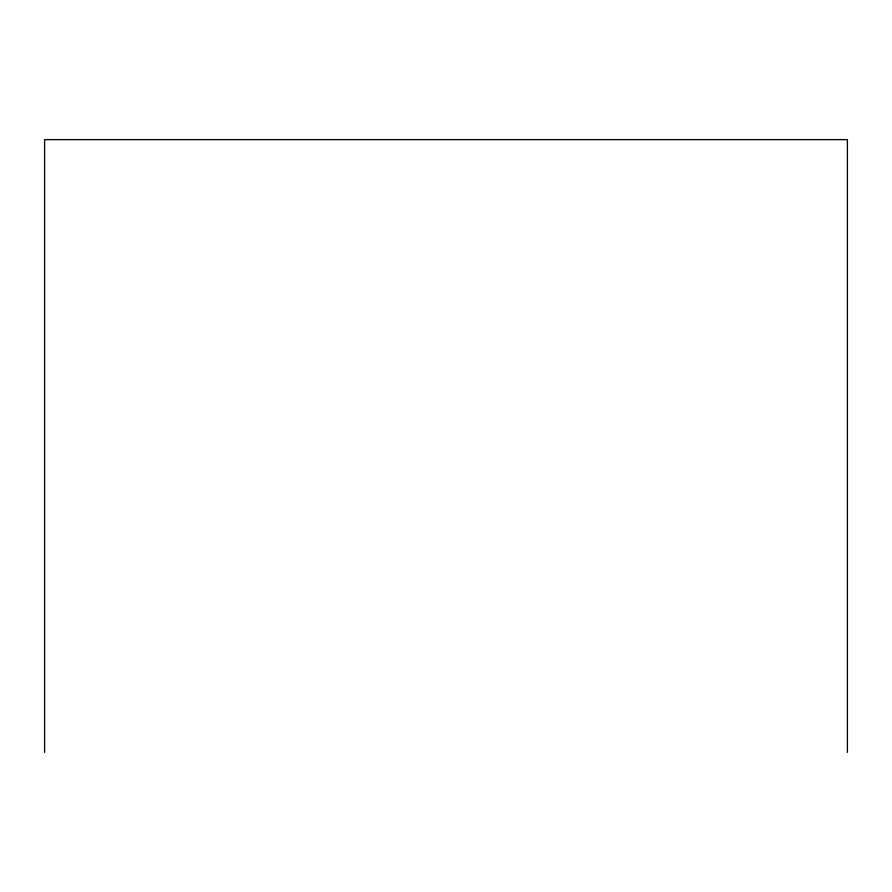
<?xml version="1.0" encoding="UTF-8"?>
<svg xmlns="http://www.w3.org/2000/svg" width="892" height="892" viewBox="0 0 892 892"><rect width="100%" height="100%" fill="white"/><g stroke="black" fill="none" stroke-linecap="round" stroke-linejoin="round"><path stroke-width="1.34" d="M847.4 752.369L847.4 139.631L44.6 139.631L44.6 752.369"/></g></svg>
